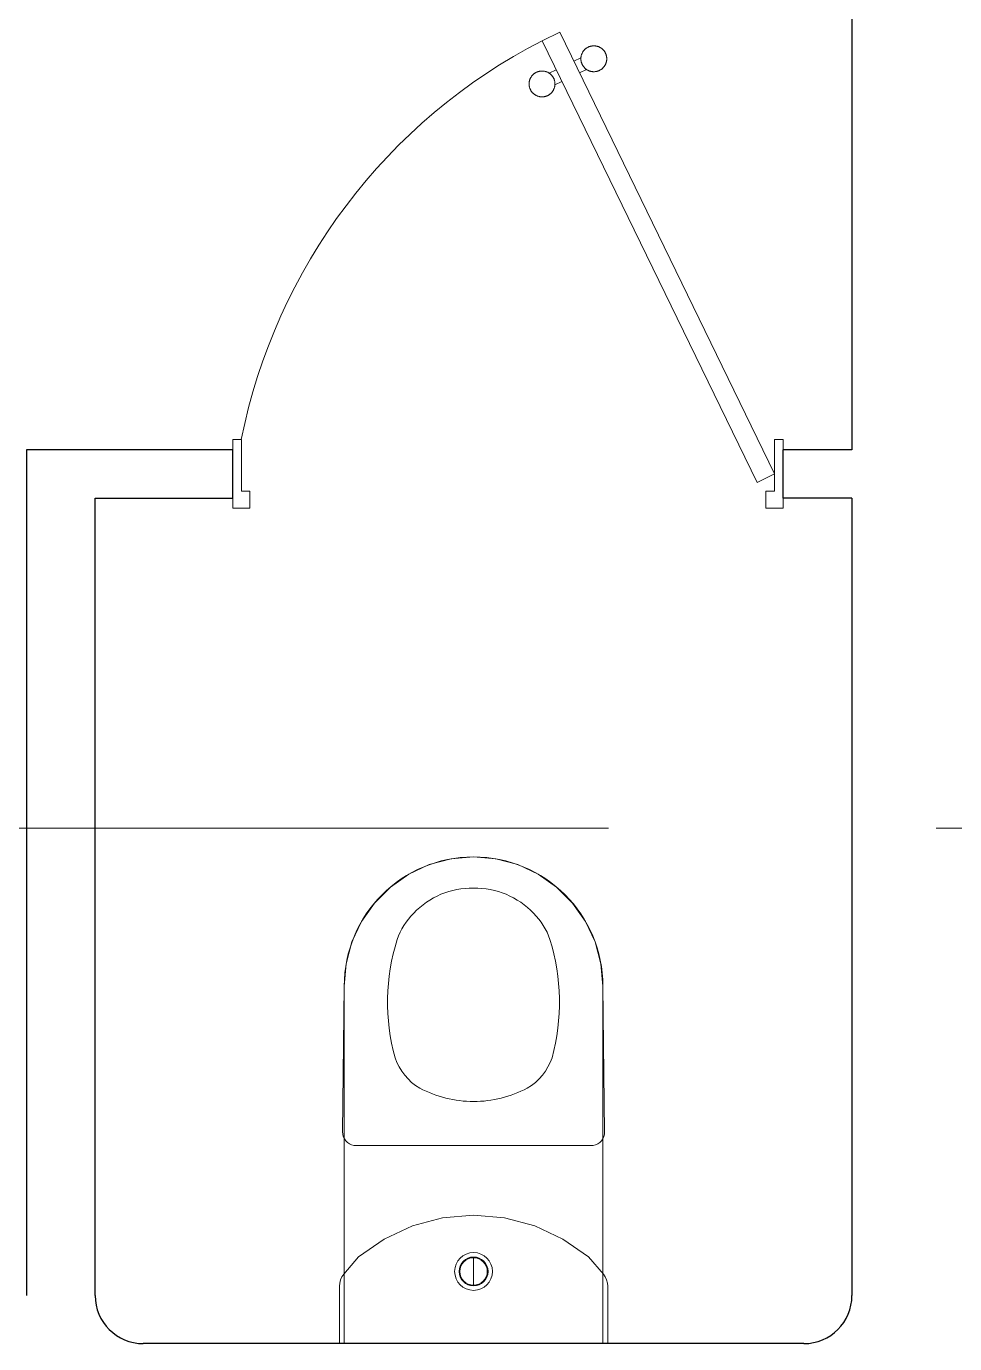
# Model space of a CAD drawing. Header units: metres. Extents: x -44 to 358, y -246 to 48.
# Drawn here: x 86.513 to 87.863, y -97.864 to -95.948 of the extents above; entities that cross this region are included whole.
import ezdxf

# ---------------------------------------------------------------- set-up
doc = ezdxf.new("R2010")
doc.units = ezdxf.units.M
doc.header["$LTSCALE"] = 0.3
doc.linetypes.add('HIDDEN2', pattern=[4.7625, 3.175, -1.5875])
for name, color, linetype, lineweight in [('A-DOOR', 7, 'Continuous', 5), ('A-WALL', 7, 'Continuous', 30), ('baños', 141, 'Continuous', 0)]:
    doc.layers.add(name, color=color, linetype=linetype, lineweight=lineweight)
doc.layers.add('Techos 1', color=7, linetype='HIDDEN2', lineweight=9, true_color=0x42391a)

# ---------------------------------------------------------------- blocks, each defined once
blk = doc.blocks.new('A$C3685e79b')
at = {"layer": 'A-DOOR'}
for p, q in [((0.0125, 0.05), (0.3248, 0.6926)), ((0.3248, 0.6926), (0.3503, 0.6802)), ((0.038, 0.0376), (0.3503, 0.6802)), ((0.3042, 0.6503), (0.294, 0.6552)), ((0.296, 0.6333), (0.2858, 0.6383)), ((0.3297, 0.6379), (0.3399, 0.6329)), ((0.3215, 0.621), (0.3317, 0.616)), ((0.038, 0.0376), (0.0125, 0.05))]:
    blk.add_line(p, q, dxfattribs=at)
for points in [[(0, 0), (0.025, 0), (0.025, 0.025), (0.0125, 0.025), (0.0125, 0.1), (0, 0.1), (0, 0)], [(0.8, 0), (0.775, 0), (0.775, 0.025), (0.7875, 0.025), (0.7875, 0.1), (0.8, 0.1), (0.8, 0)]]:
    blk.add_lwpolyline(points, dxfattribs=at)
blk.add_arc((-0.0309, -0.0619), 0.8343, 11.1901, 62.8126, dxfattribs=at)
for points in [[(0.294, 0.6539), (0.294, 0.659), (0.289, 0.6677), (0.2802, 0.6727), (0.2702, 0.6727), (0.2614, 0.6677), (0.2564, 0.6589), (0.2564, 0.6489), (0.2614, 0.6401), (0.2702, 0.6351), (0.2803, 0.6351), (0.289, 0.6401), (0.294, 0.6489), (0.294, 0.6539)], [(0.3693, 0.6173), (0.3693, 0.6224), (0.3642, 0.6311), (0.3555, 0.6361), (0.3454, 0.6361), (0.3367, 0.6311), (0.3316, 0.6224), (0.3317, 0.6123), (0.3367, 0.6035), (0.3454, 0.5985), (0.3555, 0.5985), (0.3643, 0.6036), (0.3693, 0.6123), (0.3693, 0.6173)]]:
    blk.add_open_spline(points, degree=2, dxfattribs=at)
blk = doc.blocks.new('Caroma_ToiletSuites')
at = {"layer": 'baños'}
for p, q in [((-64.3, 696.7), (-94, 682.8)), ((-32.6, 705.1), (-64.3, 696.7)), ((0, 708), (-32.6, 705.1)), ((32.6, 705.1), (0, 708)), ((64.3, 696.7), (32.6, 705.1)), ((94, 682.8), (64.3, 696.7)), ((-94, 682.8), (-120.8, 664)), ((120.8, 664), (94, 682.8)), ((-120.8, 664), (-144, 640.8)), ((144, 640.8), (120.8, 664)), ((-144, 640.8), (-162.8, 614)), ((162.8, 614), (144, 640.8)), ((-162.8, 614), (-176.7, 584.3)), ((176.7, 584.3), (162.8, 614)), ((-176.7, 584.3), (-185.1, 552.6)), ((185.1, 552.6), (176.7, 584.3)), ((-185.1, 552.6), (-188, 520)), ((188, 520), (185.1, 552.6)), ((-188, 520), (-190.5, 308)), ((-188, 0), (-188, 520)), ((188, 520), (188, 0)), ((190.5, 308), (188, 520)), ((-190.5, 308), (-190.2, 304.5)), ((190.2, 304.5), (190.5, 308)), ((-190.2, 304.5), (-189.3, 301.2)), ((-189.3, 301.2), (-187.8, 298)), ((-187.8, 298), (-185.8, 295.1)), ((-185.8, 295.1), (-183.4, 292.7)), ((-183.4, 292.7), (-180.5, 290.7)), ((-180.5, 290.7), (-177.3, 289.2)), ((-177.3, 289.2), (-174, 288.3)), ((-174, 288.3), (-170.5, 288)), ((-170.5, 288), (170.5, 288)), ((170.5, 288), (174, 288.3)), ((174, 288.3), (177.3, 289.2)), ((177.3, 289.2), (180.5, 290.7)), ((180.5, 290.7), (183.4, 292.7)), ((183.4, 292.7), (185.8, 295.1)), ((185.8, 295.1), (187.8, 298)), ((187.8, 298), (189.3, 301.2)), ((189.3, 301.2), (190.2, 304.5)), ((-45.1, 183.1), (-88.9, 171.3)), ((0, 187), (-45.1, 183.1)), ((45.1, 183.1), (0, 187)), ((88.9, 171.3), (45.1, 183.1)), ((-88.9, 171.3), (-130, 152.2)), ((130, 152.2), (88.9, 171.3)), ((-130, 152.2), (-167.1, 126.2)), ((167.1, 126.2), (130, 152.2)), ((-167.1, 126.2), (-188.7, 100.9)), ((0, 85), (0, 125)), ((188.7, 100.9), (167.1, 126.2)), ((-191.4, 97), (-193.4, 92.7)), ((-188.7, 100.9), (-191.4, 97)), ((191.4, 97), (188.7, 100.9)), ((193.4, 92.7), (191.4, 97)), ((-194.6, 88.2), (-195, 83.5)), ((-195, 83.5), (-195, 0)), ((-193.4, 92.7), (-194.6, 88.2)), ((194.6, 88.2), (193.4, 92.7)), ((195, 83.5), (194.6, 88.2)), ((195, 0), (195, 83.5)), ((-195, 0), (195, 0)), ((188, 0), (-188, 0))]:
    blk.add_line(p, q, dxfattribs=at)
for centre, radius, start, end in [((0, 520), 188, 0, 180), ((-2.7, 547.4), 115.2, 88.6565, 137.0404), ((2.7, 547.4), 115.2, 42.9609, 91.3415), ((-18.8, 556.1), 97.6, 134.3372, 160.9897), ((18.8, 556.1), 97.6, 19.01, 45.6643), ((183, 496.7), 307.9, 162.7713, 195.2143), ((-183, 496.7), 307.9, 344.7852, 17.2286), ((-36.1, 442.4), 82.4, 198.763, 239.3582), ((36.1, 442.4), 82.4, 300.6412, 341.2351), ((2.9, 529.9), 177.9, 242.916, 269.0659), ((-2.9, 529.9), 177.9, 270.9339, 297.0836), ((0, 105), 27.5, 0, 180), ((0, 105), 21, 0, 180), ((0, 105), 20, 0, 180), ((0, 105), 27.5, 180, 0), ((0, 105), 21, 180, 0), ((0, 105), 20, 180, 0)]:
    blk.add_arc(centre, radius, start, end, dxfattribs=at)
blk = doc.blocks.new('PL MUEBLES 2N NASAS 09')
at = {"layer": 'A-WALL', "color": 2}
for p, q in [((219.7618, 56.1303), (219.7618, 55.0553)), ((218.5618, 55.0553), (218.5618, 53.8253)), ((218.8618, 55.0553), (218.5618, 55.0553)), ((218.8618, 54.9853), (218.8618, 55.0553)), ((219.7618, 55.0553), (219.6618, 55.0553)), ((219.6618, 54.9853), (219.6618, 55.0553)), ((218.6618, 53.8253), (218.6618, 54.9853)), ((218.6618, 54.9853), (218.8621, 54.9853)), ((219.7618, 54.9853), (219.6618, 54.9853)), ((219.7618, 54.9853), (219.7618, 53.8253)), ((219.6918, 53.7553), (218.7318, 53.7553))]:
    blk.add_line(p, q, dxfattribs=at)
for centre, start, end in [((218.7318, 53.8253), 180, 270), ((219.6918, 53.8253), 270, 360)]:
    blk.add_arc(centre, 0.07, start, end, dxfattribs=at)
at = {"layer": 'baños', "color": 2, "transparency": 33554508}
blk.add_line((218.5918, 55.0553), (218.6918, 55.0553), dxfattribs=at)
at = {"layer": 'Techos 1', "color": 2}
blk.add_line((211.3118, 54.5053), (226.0618, 54.5053), dxfattribs=at)
at = {"color": 2, "xscale": -1}
blk.add_blockref('A$C3685e79b', (219.6618, 54.9703), dxfattribs=at)
at = {"layer": 'baños', "color": 2, "xscale": -0.000999999934791, "yscale": 0.000999999934791}
blk.add_blockref('Caroma_ToiletSuites', (219.2118, 53.7553), dxfattribs=at)

msp = doc.modelspace()

# ---------------------------------------------------------------- block references
msp.add_blockref('PL MUEBLES 2N NASAS 09', (-132.0484004, -151.6197483))

doc.saveas('drawing.dxf')
